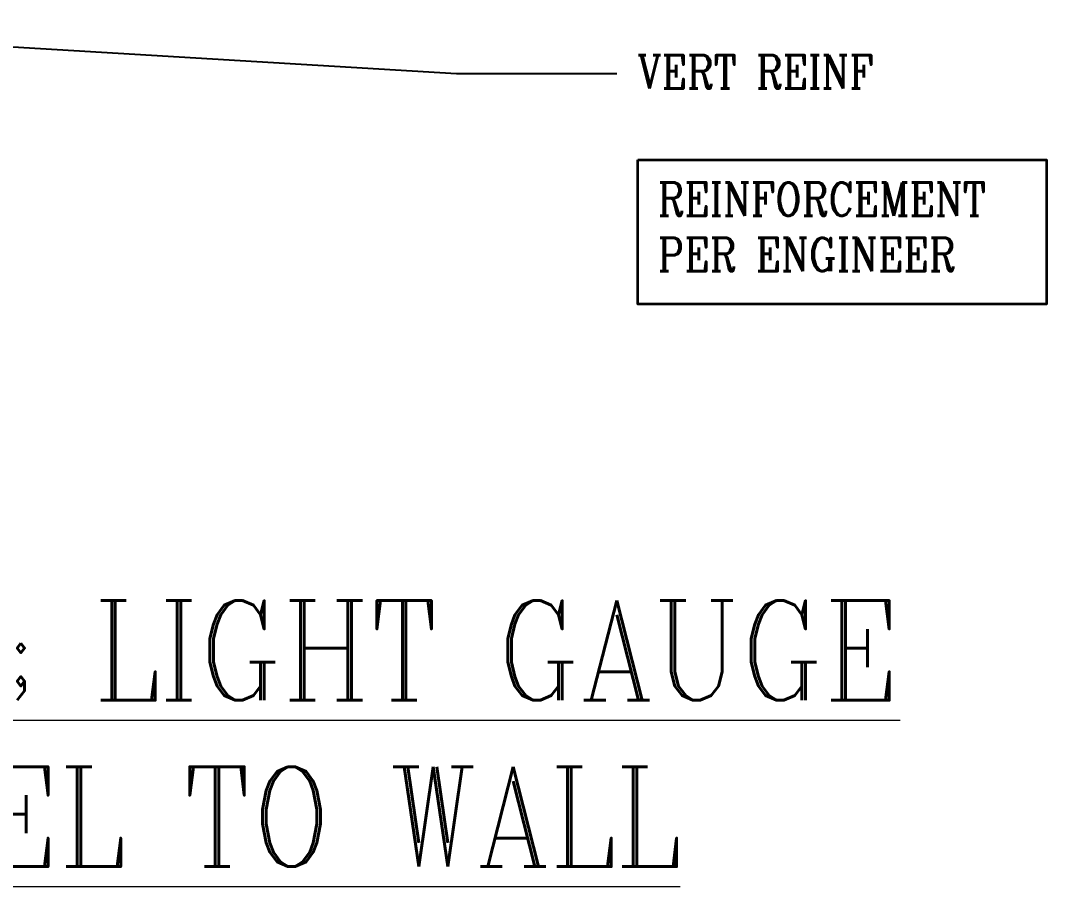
# Model space of a CAD drawing. Header units: inches. Extents: x -66.6 to 9.3, y 204.4 to 283.9.
# Drawn here: x -31.85 to -0.99, y 210.69 to 236.74 of the extents above; entities that cross this region are included whole.
import ezdxf

# ---------------------------------------------------------------- set-up
doc = ezdxf.new("R2010")
doc.units = ezdxf.units.IN
doc.header["$MEASUREMENT"] = 0
doc.layers.add('A4 medium', color=7, linetype='Continuous', lineweight=35)
doc.layers.add('DIM', color=3, linetype='Continuous', lineweight=13)
doc.styles.add('ARCTEXT', font='arctext.shx', dxfattribs={"width": 0.85})
doc.styles.add('RomanC', font='romanc.shx', dxfattribs={"width": 0.85, "height": 5})
doc.dimstyles.new('ARCTEXT1-4', dxfattribs={"dimtxt": 4, "dimasz": 2, "dimexe": 2, "dimexo": 2, "dimgap": 2, "dimtad": 1, "dimdec": 4, "dimzin": 3, "dimdsep": 46, "dimlunit": 4, "dimtxsty": 'ARCTEXT', "dimblk": 'ARCHTICK', "dimcen": 2, "dimaunit": 1, "dimadec": 0, "dimazin": 0, "dimtfac": 1, "dimtdec": 4, "dimtmove": 2, "dimatfit": 3, "dimldrblk": 'arrow', "dimfxl": 0, "dimtolj": 1, "dimtzin": 0, "dimarcsym": 0})

# ---------------------------------------------------------------- blocks, each defined once
blk = doc.blocks.new('_ArchTick')
at = {"color": 0, "linetype": 'ByBlock', "const_width": 0.15}
blk.add_lwpolyline([(-0.5, -0.5), (0.5, 0.5)], dxfattribs=at)
blk = doc.blocks.new('arrow')
at = {"layer": 'DIM'}
blk.add_hatch(color=253, dxfattribs=at).paths.add_polyline_path([(-2, 0.5), (-2, -0.5), (0, 0)])
at = {"layer": 'DIM', "lineweight": 9}
for points in [[(-2, 0.983), (-2, 0.5), (-2.469, 0.617)], [(0.374, 0.094), (0, 0)], [(0.374, -0.094), (0, 0)], [(-2, -0.983), (-2, -0.5), (-2.469, -0.617)]]:
    blk.add_lwpolyline(points, dxfattribs=at)
at = {"layer": 'DIM', "lineweight": 15}
blk.add_lwpolyline([(0, 0), (-2, -0.5), (-2, 0.5), (0, 0)], dxfattribs=at)

msp = doc.modelspace()

# ---------------------------------------------------------------- linework, layer by layer
at = {"layer": 'A4 medium', "ltscale": 0.15}
msp.add_lwpolyline([(-13.283, 232.556), (-0.989, 232.556), (-0.989, 228.214), (-13.283, 228.214)], close=True, dxfattribs=at)

# ---------------------------------------------------------------- texts
at = {"layer": 'DIM', "color": 3, "char_height": 1, "attachment_point": 1, "style": 'RomanC'}
for s, insert, width in [('VERT REINF ', (-13.294, 235.699), 22.68955), ('REINFORCEMENT PER ENGINEER', (-12.685, 231.871), 13.32674)]:
    msp.add_mtext(s, dxfattribs=dict(at, insert=insert, width=width))
at = {"layer": 'DIM', "insert": (-34.681, 219.294), "char_height": 3, "width": 67.57215, "attachment_point": 2, "style": 'RomanC'}
msp.add_mtext('{\\L2-4-2 (4") WALL; LIGHT GAUGE JOIST PARALLEL TO WALL}                                               \\P                                                      \\P            ', dxfattribs=at)

# ---------------------------------------------------------------- leaders
at = {"layer": 'DIM'}
msp.add_leader([(-38.045, 236.312), (-18.733, 235.153), (-13.915, 235.153)], dimstyle='ARCTEXT1-4', override={"dimasz": 0.5, "dimtad": 0}, dxfattribs=at)

doc.saveas('drawing.dxf')
